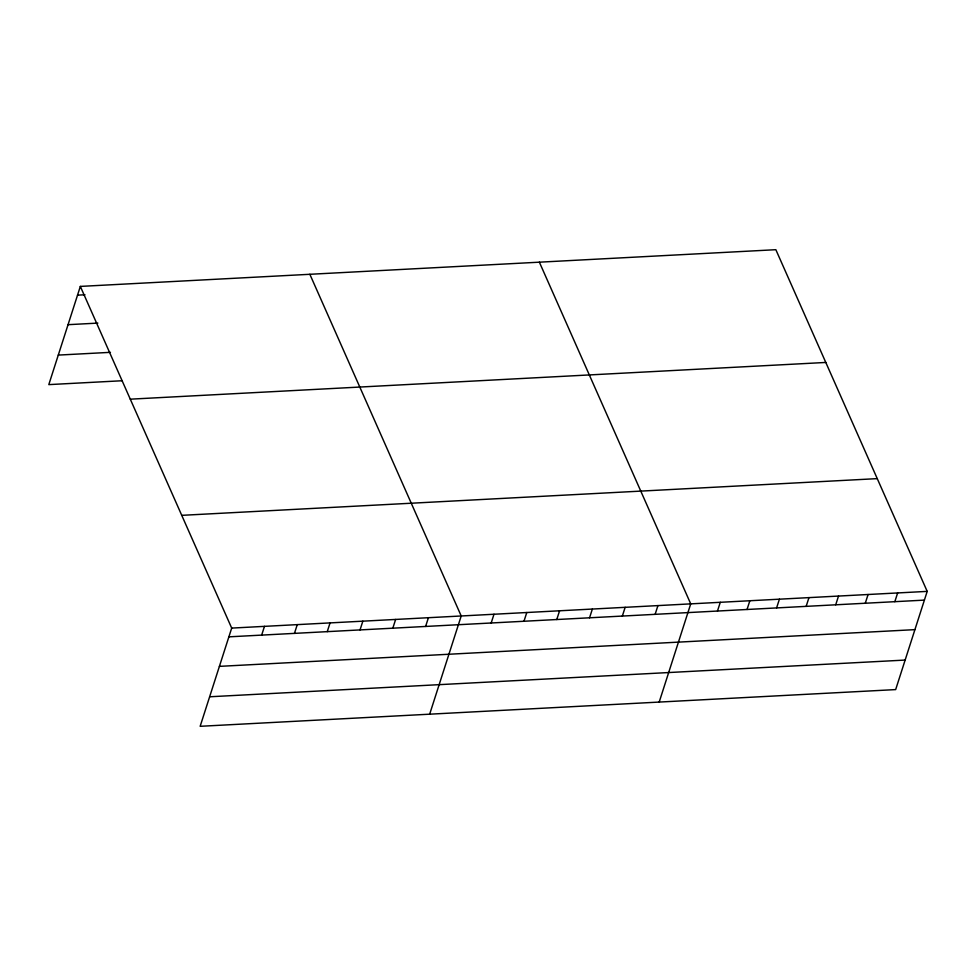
<?xml version="1.0" encoding="UTF-8"?>
<svg xmlns="http://www.w3.org/2000/svg" width="976" height="976" viewBox="0 0 976 976"><rect width="100%" height="100%" fill="white"/><g stroke="black" fill="none" stroke-linecap="round" stroke-linejoin="round"><path stroke-width="1.46" d="M80.337 286.407L231.69 628.093L200.153 726.303L895.663 689.593L927.2 591.383L775.847 249.697L80.337 286.407L48.8 384.617L121.829 380.762M261.666 635.108L264.472 626.36M294.459 633.375L297.265 624.628M327.253 631.643L330.059 622.908M360.034 629.91L362.84 621.175M392.828 628.178L395.634 619.443M425.609 626.446L428.415 617.71M429.672 714.188L461.209 615.978L309.856 274.293M491.184 622.993L493.99 614.246M523.978 621.261L526.784 612.513M556.771 619.528L559.577 610.781M589.553 617.796L592.359 609.061M622.346 616.063L625.152 607.328M655.128 614.331L657.934 605.596M659.19 702.073L690.727 603.863L539.374 262.178M717.482 611.037L720.288 602.302M747.043 609.488L749.849 600.74M776.603 607.926L779.409 599.179M806.152 606.364L808.958 597.617M835.712 604.803L838.518 596.055M865.273 603.241L868.079 594.506M894.833 601.68L897.639 592.944M77.531 295.155L84.973 294.764M68.052 324.679L97.856 323.105M58.279 355.093L110.447 352.336M130.284 399.172L825.794 362.45M181.743 515.34L877.253 478.63M231.69 628.093L927.2 591.383M228.884 636.84L924.394 600.118M219.405 666.364L914.915 629.642M209.633 696.779L905.142 660.069"/></g></svg>
